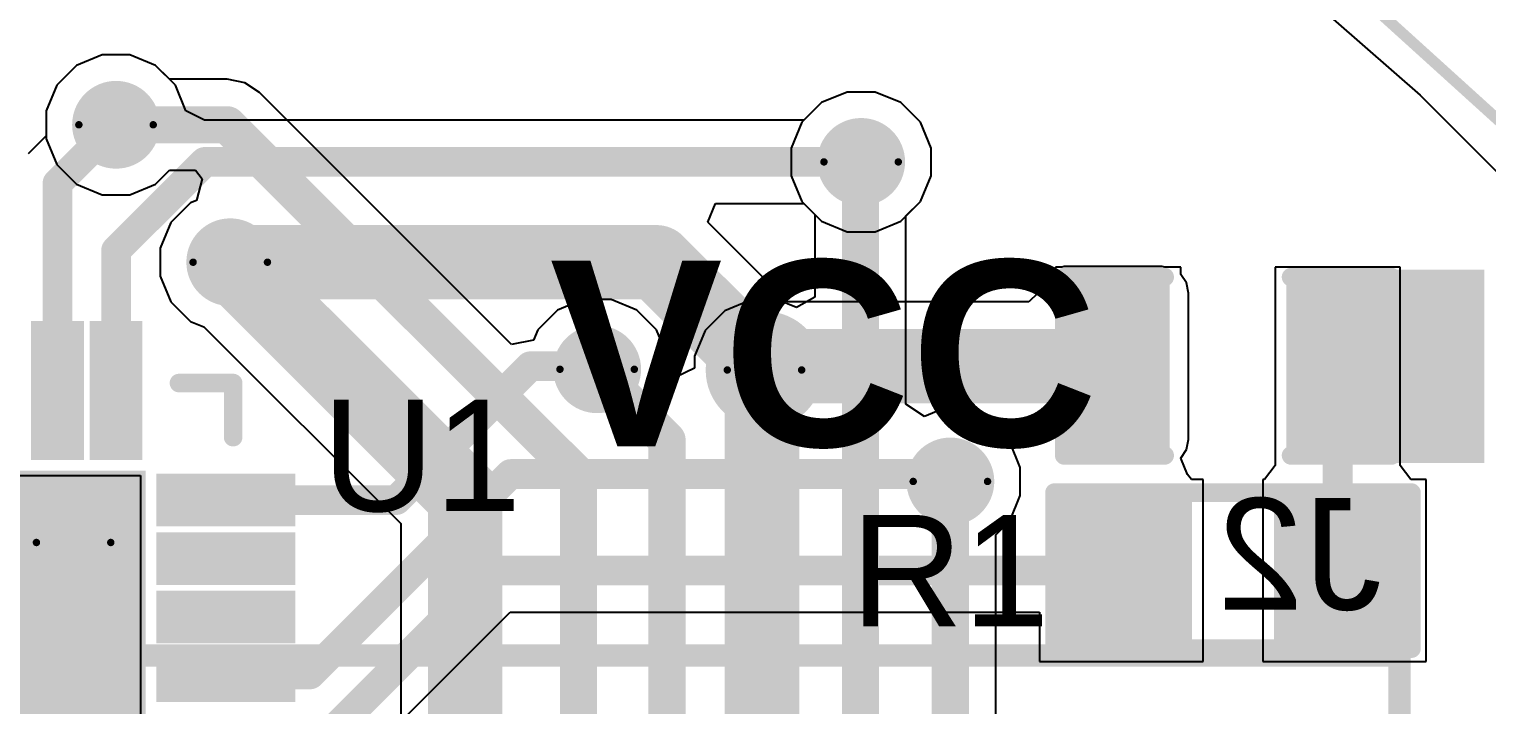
# Model space of a CAD drawing. Header units: inches. Extents: x -17 to 345, y -18 to 43.
# Drawn here: x 1.61 to 11.56, y 7.69 to 12.31 of the extents above; entities that cross this region are included whole.
import ezdxf

# ---------------------------------------------------------------- set-up
doc = ezdxf.new("R2010")
doc.units = ezdxf.units.IN
for name, color, linetype in [('Board Outline', 216, 'Continuous'), ('Bottom Layer', 5, 'Continuous'), ('Bottom Overlay', 54, 'Continuous'), ('Bottom Solder', 6, 'Continuous'), ('Drill Drawing', 1, 'Continuous'), ('Top Layer', 1, 'Continuous'), ('Top Overlay', 2, 'Continuous'), ('Top Paste', 8, 'Continuous'), ('Top Solder', 216, 'Continuous'), ('Via Holes', 16, 'Continuous')]:
    doc.layers.add(name, color=color, linetype=linetype)
doc.styles.add('Arial', font='', dxfattribs={"height": 0.2})
doc.styles.add('Arial_Bold', font='', dxfattribs={"height": 0.2})
doc.styles.get('Arial').set_extended_font_data('Arial')
doc.styles.get('Arial_Bold').set_extended_font_data('Arial', bold=True)

msp = doc.modelspace()

# ---------------------------------------------------------------- hatches: boundary and pattern name
at = {"layer": 'Bottom Layer'}
h = msp.add_hatch(color=5, dxfattribs=at)
edge = h.paths.add_edge_path()
edge.add_arc((2.2, 11.6584), 0.3, 0, 360)
h = msp.add_hatch(color=5, dxfattribs=at)
edge = h.paths.add_edge_path()
edge.add_arc((7.2898, 11.4046), 0.3, 0, 360)
h = msp.add_hatch(color=5, dxfattribs=at)
edge = h.paths.add_edge_path()
edge.add_arc((2.9803, 10.7188), 0.3, 0, 360)
h = msp.add_hatch(color=5, dxfattribs=at)
edge = h.paths.add_edge_path()
edge.add_arc((5.4864, 9.987), 0.3, 0, 360)
h = msp.add_hatch(color=5, dxfattribs=at)
edge = h.paths.add_edge_path()
edge.add_arc((6.6294, 9.9822), 0.3, 0, 360)
h = msp.add_hatch(color=5, dxfattribs=at)
edge = h.paths.add_edge_path()
edge.add_arc((7.8994, 9.2202), 0.3, 0, 360)
h = msp.add_hatch(color=5, dxfattribs=at)
edge = h.paths.add_edge_path()
edge.add_arc((1.91, 8.8029), 0.3, 0, 360)
at = {"layer": 'Bottom Solder'}
h = msp.add_hatch(color=6, dxfattribs=at)
edge = h.paths.add_edge_path()
edge.add_arc((6.6294, 9.9822), 0.4016, 0, 360)
at = {"layer": 'Top Layer'}
h = msp.add_hatch(color=1, dxfattribs=at)
edge = h.paths.add_edge_path()
edge.add_arc((2.2, 11.6584), 0.3, 0, 360)
h = msp.add_hatch(color=1, dxfattribs=at)
edge = h.paths.add_edge_path()
edge.add_arc((7.2898, 11.4046), 0.3, 0, 360)
h = msp.add_hatch(color=1, dxfattribs=at)
edge = h.paths.add_edge_path()
edge.add_arc((2.9803, 10.7188), 0.3, 0, 360)
for points in [[(8.6774, 9.5076), (9.3458, 9.5076), (9.3458, 10.5076), (8.6774, 10.5076)], [(8.795, 10.5076), (9.295, 10.5076), (9.295, 9.5076), (8.795, 9.5076)], [(10.295, 10.5076), (10.795, 10.5076), (10.795, 9.5076), (10.295, 9.5076)], [(1.69, 9.4379), (1.69, 10.2479), (1.91, 10.2479), (1.91, 9.4379)], [(2.09, 9.4379), (2.09, 10.2479), (2.31, 10.2479), (2.31, 9.4379)], [(-2.3, 4.5929), (-2.3, 9.1929), (2.3, 9.1929), (2.3, 4.5929)], [(2.545, 8.9829), (2.545, 9.2029), (3.355, 9.2029), (3.355, 8.9829)], [(9.4488, 9.0551), (9.4488, 8.1661), (8.6868, 8.1661), (8.6868, 9.0551)], [(10.9728, 9.0551), (10.9728, 8.1661), (10.2108, 8.1661), (10.2108, 9.0551)], [(2.545, 8.5829), (2.545, 8.8029), (3.355, 8.8029), (3.355, 8.5829)], [(2.545, 8.1829), (2.545, 8.4029), (3.355, 8.4029), (3.355, 8.1829)], [(2.545, 7.7829), (2.545, 8.0029), (3.355, 8.0029), (3.355, 7.7829)]]:
    msp.add_hatch(color=1, dxfattribs=at).paths.add_polyline_path(points)
h = msp.add_hatch(color=1, dxfattribs=at)
edge = h.paths.add_edge_path()
edge.add_arc((5.4864, 9.987), 0.3, 0, 360)
h = msp.add_hatch(color=1, dxfattribs=at)
edge = h.paths.add_edge_path()
edge.add_arc((6.6294, 9.9822), 0.3, 0, 360)
h = msp.add_hatch(color=1, dxfattribs=at)
edge = h.paths.add_edge_path()
edge.add_arc((7.8994, 9.2202), 0.3, 0, 360)
h = msp.add_hatch(color=1, dxfattribs=at)
edge = h.paths.add_edge_path()
edge.add_arc((1.91, 8.8029), 0.3, 0, 360)
at = {"layer": 'Top Overlay'}
msp.add_hatch(color=2, dxfattribs=at).paths.add_polyline_path([(10.9126, 9.3472), (11.5476, 9.3472), (11.5476, 10.668), (10.9126, 10.668)])
at = {"layer": 'Top Paste'}
for points in [[(8.795, 10.5076), (9.295, 10.5076), (9.295, 9.5076), (8.795, 9.5076)], [(10.295, 10.5076), (10.795, 10.5076), (10.795, 9.5076), (10.295, 9.5076)], [(1.69, 9.4379), (1.69, 10.2479), (1.91, 10.2479), (1.91, 9.4379)], [(2.09, 9.4379), (2.09, 10.2479), (2.31, 10.2479), (2.31, 9.4379)], [(2.545, 8.9829), (2.545, 9.2029), (3.355, 9.2029), (3.355, 8.9829)], [(9.4488, 9.0551), (9.4488, 8.1661), (8.6868, 8.1661), (8.6868, 9.0551)], [(10.9728, 9.0551), (10.9728, 8.1661), (10.2108, 8.1661), (10.2108, 9.0551)], [(2.545, 8.5829), (2.545, 8.8029), (3.355, 8.8029), (3.355, 8.5829)], [(2.545, 8.1829), (2.545, 8.4029), (3.355, 8.4029), (3.355, 8.1829)], [(2.545, 7.7829), (2.545, 8.0029), (3.355, 8.0029), (3.355, 7.7829)]]:
    msp.add_hatch(color=8, dxfattribs=at).paths.add_polyline_path(points)
at = {"layer": 'Top Solder'}
for points in [[(8.6934, 10.6092), (9.3966, 10.6092), (9.3966, 9.406), (8.6934, 9.406)], [(10.1934, 10.6092), (10.8966, 10.6092), (10.8966, 9.406), (10.1934, 9.406)], [(1.62, 9.3679), (1.62, 10.3179), (1.98, 10.3179), (1.98, 9.3679)], [(2.02, 9.3679), (2.02, 10.3179), (2.38, 10.3179), (2.38, 9.3679)], [(-2.4016, 4.4913), (-2.4016, 9.2945), (2.4016, 9.2945), (2.4016, 4.4913)], [(2.475, 8.9129), (2.475, 9.2729), (3.425, 9.2729), (3.425, 8.9129)], [(9.5504, 9.1567), (9.5504, 8.0645), (8.5852, 8.0645), (8.5852, 9.1567)], [(11.0744, 9.1567), (11.0744, 8.0645), (10.1092, 8.0645), (10.1092, 9.1567)], [(2.475, 8.5129), (2.475, 8.8729), (3.425, 8.8729), (3.425, 8.5129)], [(2.475, 8.1129), (2.475, 8.4729), (3.425, 8.4729), (3.425, 8.1129)], [(2.475, 7.7129), (2.475, 8.0729), (3.425, 8.0729), (3.425, 7.7129)]]:
    msp.add_hatch(color=216, dxfattribs=at).paths.add_polyline_path(points)
h = msp.add_hatch(color=216, dxfattribs=at)
edge = h.paths.add_edge_path()
edge.add_arc((6.6294, 9.9822), 0.4016, 0, 360)
at = {"layer": 'Via Holes'}
h = msp.add_hatch(color=7, dxfattribs=at)
edge = h.paths.add_edge_path()
edge.add_arc((2.2, 11.6584), 0.15, 0, 360)
h = msp.add_hatch(color=7, dxfattribs=at)
edge = h.paths.add_edge_path()
edge.add_arc((7.2898, 11.4046), 0.15, 0, 360)
h = msp.add_hatch(color=7, dxfattribs=at)
edge = h.paths.add_edge_path()
edge.add_arc((2.9803, 10.7188), 0.15, 0, 360)
h = msp.add_hatch(color=7, dxfattribs=at)
edge = h.paths.add_edge_path()
edge.add_arc((5.4864, 9.987), 0.15, 0, 360)
h = msp.add_hatch(color=7, dxfattribs=at)
edge = h.paths.add_edge_path()
edge.add_arc((6.6294, 9.9822), 0.15, 0, 360)
h = msp.add_hatch(color=7, dxfattribs=at)
edge = h.paths.add_edge_path()
edge.add_arc((7.8994, 9.2202), 0.15, 0, 360)
h = msp.add_hatch(color=7, dxfattribs=at)
edge = h.paths.add_edge_path()
edge.add_arc((1.91, 8.8029), 0.15, 0, 360)

# ---------------------------------------------------------------- linework, layer by layer
at = {"layer": 'Board Outline'}
msp.add_lwpolyline([(16.5, 0, 0.076, 0.076, 1), (-16.5, 0, 0.076, 0.076, 1)], format="xyseb", close=True, dxfattribs=at)
at = {"layer": 'Bottom Layer'}
for p, q in [((10.3087, 12.5612), (11.1082, 11.8601)), ((1.9293, 12.0634), (1.7949, 11.929)), ((2.105, 12.1362), (1.9293, 12.0634)), ((2.295, 12.1362), (2.105, 12.1362)), ((2.4706, 12.0634), (2.295, 12.1362)), ((2.5649, 11.9691), (2.4706, 12.0634)), ((2.9597, 11.9691), (2.5649, 11.9691)), ((3.0787, 11.9455), (2.9597, 11.9691)), ((1.7949, 11.929), (1.7222, 11.7534)), ((3.1795, 11.8781), (3.0787, 11.9455)), ((4.9017, 10.1559), (3.1795, 11.8781)), ((7.1948, 11.8824), (7.0191, 11.8097)), ((7.3848, 11.8824), (7.1948, 11.8824)), ((7.5605, 11.8097), (7.3848, 11.8824)), ((11.1082, 11.8601), (11.8601, 11.1082)), ((1.7222, 11.7534), (1.7222, 11.5633)), ((7.0191, 11.8097), (6.8847, 11.6753)), ((7.6949, 11.6753), (7.5605, 11.8097)), ((6.8847, 11.6753), (6.812, 11.4996)), ((7.7676, 11.4996), (7.6949, 11.6753)), ((1.7222, 11.5633), (1.7949, 11.3877)), ((6.812, 11.4996), (6.812, 11.3096)), ((7.7676, 11.3096), (7.7676, 11.4996)), ((1.7949, 11.3877), (1.9293, 11.2533)), ((1.9293, 11.2533), (2.105, 11.1806)), ((2.295, 11.1806), (2.4706, 11.2533)), ((2.4706, 11.2533), (2.5649, 11.3476)), ((2.5649, 11.3476), (2.7426, 11.3476)), ((2.7426, 11.3476), (2.7888, 11.2897)), ((2.7888, 11.2897), (2.7501, 11.1406)), ((6.812, 11.3096), (6.8847, 11.1339)), ((7.6949, 11.1339), (7.7676, 11.3096)), ((2.105, 11.1806), (2.295, 11.1806)), ((2.7097, 11.1239), (2.5753, 10.9895)), ((2.7501, 11.1406), (2.7097, 11.1239)), ((6.8847, 11.1339), (6.9742, 11.0445)), ((7.5958, 11.0349), (7.6949, 11.1339)), ((2.5753, 10.9895), (2.5025, 10.8138)), ((6.9742, 11.0445), (6.9742, 10.479)), ((7.5958, 9.7491), (7.5958, 11.0349)), ((2.5025, 10.8138), (2.5025, 10.6238)), ((2.5025, 10.6238), (2.5753, 10.4481)), ((5.3914, 10.4648), (5.2157, 10.3921)), ((5.5814, 10.4648), (5.3914, 10.4648)), ((5.7571, 10.3921), (5.5814, 10.4648)), ((6.5344, 10.46), (6.3587, 10.3873)), ((6.7244, 10.46), (6.5344, 10.46)), ((6.8472, 10.4091), (6.7244, 10.46)), ((6.9742, 10.479), (6.8472, 10.4091)), ((2.5753, 10.4481), (2.7097, 10.3137)), ((5.2157, 10.3921), (5.0813, 10.2577)), ((5.8915, 10.2577), (5.7571, 10.3921)), ((6.3587, 10.3873), (6.2243, 10.2529)), ((2.7097, 10.3137), (2.8003, 10.2762)), ((2.8003, 10.2762), (4.1446, 8.9319)), ((5.0813, 10.2577), (5.0515, 10.1857)), ((5.9642, 10.082), (5.8915, 10.2577)), ((5.0515, 10.1857), (4.9017, 10.1559)), ((6.2243, 10.2529), (6.1516, 10.0772)), ((5.9642, 9.9792), (5.9642, 10.082)), ((6.1516, 10.0772), (6.1516, 9.9944)), ((6.0247, 9.9332), (5.9642, 9.9792)), ((6.1516, 9.9944), (6.0247, 9.9332)), ((7.7228, 9.6642), (7.5958, 9.7491)), ((7.8044, 9.698), (7.7228, 9.6642)), ((7.9944, 9.698), (7.8044, 9.698)), ((8.1701, 9.6253), (7.9944, 9.698)), ((8.3045, 9.4909), (8.1701, 9.6253)), ((8.3772, 9.3152), (8.3045, 9.4909)), ((8.3772, 9.1252), (8.3772, 9.3152)), ((8.3045, 8.9495), (8.3772, 9.1252)), ((4.1446, 8.9319), (4.1446, 7.2522)), ((8.2102, 8.8553), (8.3045, 8.9495)), ((8.2102, -9.0839), (8.2102, 8.8553))]:
    msp.add_line(p, q, dxfattribs=at)
for points in [[(2.2, 11.6584, 0.254, 0.254, 0), (2.9597, 11.6584, 0.254, 0.254, 0)], [(2.9597, 11.6584, 0.254, 0.254, 0), (5.3594, 9.2587, 0.254, 0.254, 0)], [(7.285, 11.3998, 0.254, 0.254, 0), (7.2898, 11.4046, 0.254, 0.254, 0)], [(7.285, -8.7932, 0.254, 0.254, 0), (7.285, 11.3998, 0.254, 0.254, 0)], [(2.9803, 10.7188, 0.508, 0.508, 0), (4.5849, 9.1143, 0.508, 0.508, 0)], [(6.6126, -0.3263, 0.508, 0.508, 0), (6.6126, 9.9654, 0.508, 0.508, 0)], [(5.4864, 9.9795, 0.254, 0.254, 0), (5.4864, 9.987, 0.254, 0.254, 0)], [(5.4864, 9.9795, 0.254, 0.254, 0), (5.9642, 9.5017, 0.254, 0.254, 0)], [(5.9642, -12.0094, 0.254, 0.254, 0), (5.9642, 9.5017, 0.254, 0.254, 0)], [(4.5849, 6.1089, 0.508, 0.508, 0), (4.5849, 9.1143, 0.508, 0.508, 0)], [(5.3594, 1.5277, 0.254, 0.254, 0), (5.3594, 9.2587, 0.254, 0.254, 0)], [(7.8994, -9.4488, 0.254, 0.254, 0), (7.8994, 9.2202, 0.254, 0.254, 0)]]:
    msp.add_lwpolyline(points, format="xyseb", dxfattribs=at)
for points in [[(2.1365, 11.6584, 0.127, 0.127, 1), (2.2635, 11.6584, 0.127, 0.127, 1)], [(2.8962, 11.6584, 0.127, 0.127, 1), (3.0232, 11.6584, 0.127, 0.127, 1)], [(2.8962, 11.6584, 0.127, 0.127, 1), (3.0232, 11.6584, 0.127, 0.127, 1)], [(7.2215, 11.3998, 0.127, 0.127, 1), (7.3485, 11.3998, 0.127, 0.127, 1)], [(7.2215, 11.3998, 0.127, 0.127, 1), (7.3485, 11.3998, 0.127, 0.127, 1)], [(7.2263, 11.4046, 0.127, 0.127, 1), (7.3533, 11.4046, 0.127, 0.127, 1)], [(2.8533, 10.7188, 0.254, 0.254, 1), (3.1073, 10.7188, 0.254, 0.254, 1)], [(6.4856, 9.9654, 0.254, 0.254, 1), (6.7396, 9.9654, 0.254, 0.254, 1)], [(5.4229, 9.987, 0.127, 0.127, 1), (5.5499, 9.987, 0.127, 0.127, 1)], [(5.4229, 9.9795, 0.127, 0.127, 1), (5.5499, 9.9795, 0.127, 0.127, 1)], [(5.4229, 9.9795, 0.127, 0.127, 1), (5.5499, 9.9795, 0.127, 0.127, 1)], [(5.9007, 9.5017, 0.127, 0.127, 1), (6.0277, 9.5017, 0.127, 0.127, 1)], [(5.9007, 9.5017, 0.127, 0.127, 1), (6.0277, 9.5017, 0.127, 0.127, 1)], [(4.4579, 9.1143, 0.254, 0.254, 1), (4.7119, 9.1143, 0.254, 0.254, 1)], [(4.4579, 9.1143, 0.254, 0.254, 1), (4.7119, 9.1143, 0.254, 0.254, 1)], [(5.2959, 9.2587, 0.127, 0.127, 1), (5.4229, 9.2587, 0.127, 0.127, 1)], [(5.2959, 9.2587, 0.127, 0.127, 1), (5.4229, 9.2587, 0.127, 0.127, 1)], [(7.8359, 9.2202, 0.127, 0.127, 1), (7.9629, 9.2202, 0.127, 0.127, 1)]]:
    msp.add_lwpolyline(points, format="xyseb", close=True, dxfattribs=at)
at = {"layer": 'Bottom Overlay'}
for points in [[(-11.2855, 8.0299, 0.1524, 0.1524, 0), (10.9668, 8.0299, 0.1524, 0.1524, 0)], [(10.9668, 1.9369, 0.1524, 0.1524, 0), (10.9668, 8.0299, 0.1524, 0.1524, 0)]]:
    msp.add_lwpolyline(points, format="xyseb", dxfattribs=at)
msp.add_lwpolyline([(10.9287, 8.0299, 0.0762, 0.0762, 1), (11.0049, 8.0299, 0.0762, 0.0762, 1)], format="xyseb", close=True, dxfattribs=at)
msp.add_lwpolyline([(10.9287, 8.0299, 0.0762, 0.0762, 1), (11.0049, 8.0299, 0.0762, 0.0762, 1)], format="xyseb", close=True, dxfattribs=at)
at = {"layer": 'Drill Drawing'}
for points in [[(2.454, 11.6584, 0.0508, 0.0508, 1), (1.946, 11.6584, 0.0508, 0.0508, 1)], [(1.9333, 11.6584, 0.0254, 0.0254, 1), (1.9587, 11.6584, 0.0254, 0.0254, 1)], [(2.4413, 11.6584, 0.0254, 0.0254, 1), (2.4667, 11.6584, 0.0254, 0.0254, 1)], [(7.5438, 11.4046, 0.0508, 0.0508, 1), (7.0358, 11.4046, 0.0508, 0.0508, 1)], [(7.0231, 11.4046, 0.0254, 0.0254, 1), (7.0485, 11.4046, 0.0254, 0.0254, 1)], [(7.5311, 11.4046, 0.0254, 0.0254, 1), (7.5565, 11.4046, 0.0254, 0.0254, 1)], [(3.2343, 10.7188, 0.0508, 0.0508, 1), (2.7263, 10.7188, 0.0508, 0.0508, 1)], [(2.7136, 10.7188, 0.0254, 0.0254, 1), (2.739, 10.7188, 0.0254, 0.0254, 1)], [(3.2216, 10.7188, 0.0254, 0.0254, 1), (3.247, 10.7188, 0.0254, 0.0254, 1)], [(5.7404, 9.987, 0.0508, 0.0508, 1), (5.2324, 9.987, 0.0508, 0.0508, 1)], [(6.8834, 9.9822, 0.0508, 0.0508, 1), (6.3754, 9.9822, 0.0508, 0.0508, 1)], [(5.2197, 9.987, 0.0254, 0.0254, 1), (5.2451, 9.987, 0.0254, 0.0254, 1)], [(5.7277, 9.987, 0.0254, 0.0254, 1), (5.7531, 9.987, 0.0254, 0.0254, 1)], [(6.3627, 9.9822, 0.0254, 0.0254, 1), (6.3881, 9.9822, 0.0254, 0.0254, 1)], [(6.8707, 9.9822, 0.0254, 0.0254, 1), (6.8961, 9.9822, 0.0254, 0.0254, 1)], [(8.1534, 9.2202, 0.0508, 0.0508, 1), (7.6454, 9.2202, 0.0508, 0.0508, 1)], [(7.6327, 9.2202, 0.0254, 0.0254, 1), (7.6581, 9.2202, 0.0254, 0.0254, 1)], [(8.1407, 9.2202, 0.0254, 0.0254, 1), (8.1661, 9.2202, 0.0254, 0.0254, 1)], [(2.164, 8.8029, 0.0508, 0.0508, 1), (1.656, 8.8029, 0.0508, 0.0508, 1)], [(1.6433, 8.8029, 0.0254, 0.0254, 1), (1.6687, 8.8029, 0.0254, 0.0254, 1)], [(2.1513, 8.8029, 0.0254, 0.0254, 1), (2.1767, 8.8029, 0.0254, 0.0254, 1)]]:
    msp.add_lwpolyline(points, format="xyseb", close=True, dxfattribs=at)
at = {"layer": 'Top Layer'}
for p, q in [((10.3087, 12.5612), (11.1082, 11.8601)), ((1.9293, 12.0634), (1.7949, 11.929)), ((2.105, 12.1362), (1.9293, 12.0634)), ((2.295, 12.1362), (2.105, 12.1362)), ((2.4706, 12.0634), (2.295, 12.1362)), ((2.6051, 11.929), (2.4706, 12.0634)), ((1.7949, 11.929), (1.7222, 11.7534)), ((2.6778, 11.7534), (2.6051, 11.929)), ((7.1948, 11.8824), (7.0191, 11.8097)), ((7.3848, 11.8824), (7.1948, 11.8824)), ((7.5605, 11.8097), (7.3848, 11.8824)), ((11.1082, 11.8601), (11.8601, 11.1082)), ((1.7222, 11.7534), (1.7222, 11.5834)), ((2.8048, 11.6892), (2.6778, 11.7534)), ((7.0191, 11.8097), (6.899, 11.6895)), ((7.6949, 11.6753), (7.5605, 11.8097)), ((2.8061, 11.6895), (2.8048, 11.6892)), ((6.899, 11.6895), (2.8061, 11.6895)), ((7.7676, 11.4996), (7.6949, 11.6753)), ((1.7222, 11.5834), (1.5986, 11.4598)), ((7.7676, 11.3096), (7.7676, 11.4996)), ((7.6949, 11.1339), (7.7676, 11.3096)), ((6.2415, 10.9927), (6.2941, 11.1197)), ((6.2941, 11.1197), (6.899, 11.1197)), ((6.899, 11.1197), (7.0191, 10.9995)), ((7.5605, 10.9995), (7.6949, 11.1339)), ((6.7863, 10.4479), (6.2415, 10.9927)), ((7.0191, 10.9995), (7.1948, 10.9268)), ((7.3848, 10.9268), (7.5605, 10.9995)), ((7.1948, 10.9268), (7.3848, 10.9268)), ((8.608, 10.6751), (8.5492, 10.6358)), ((8.6172, 10.6769), (8.608, 10.6751)), ((8.6599, 10.6854), (8.6172, 10.6854)), ((8.6172, 10.6854), (8.6172, 10.6769)), ((8.6774, 10.6889), (8.6599, 10.6854)), ((9.3458, 10.6889), (8.6774, 10.6889)), ((9.3633, 10.6854), (9.3458, 10.6889)), ((9.4728, 10.6854), (9.3633, 10.6854)), ((9.4728, 10.6366), (9.4728, 10.6854)), ((10.9728, 10.6854), (10.1172, 10.6854)), ((10.1172, 10.6854), (10.1172, 9.3298)), ((10.9728, 9.3298), (10.9728, 10.6854)), ((8.5099, 10.577), (8.4961, 10.5076)), ((8.5492, 10.6358), (8.5099, 10.577)), ((9.474, 10.6358), (9.4728, 10.6366)), ((9.5133, 10.577), (9.474, 10.6358)), ((9.5271, 10.5076), (9.5133, 10.577)), ((8.4961, 10.5076), (8.4364, 10.4479)), ((9.5271, 9.5076), (9.5271, 10.5076)), ((8.4364, 10.4479), (6.7863, 10.4479)), ((9.5133, 9.4382), (9.5271, 9.5076)), ((9.474, 9.3794), (9.5133, 9.4382)), ((9.519, 9.2682), (9.474, 9.3794)), ((9.5455, 9.2329), (9.519, 9.2682)), ((10.1172, 9.3298), (10.0445, 9.2329)), ((11.0455, 9.2329), (10.9728, 9.3298)), ((-0.0878, 9.2601), (2.3672, 9.2601)), ((2.3672, 9.2601), (2.3672, 8.0051)), ((9.6266, 9.2329), (9.5455, 9.2329)), ((9.6266, 7.9883), (9.6266, 9.2329)), ((10.0445, 9.2329), (10.033, 9.2329)), ((10.033, 9.2329), (10.033, 7.9883)), ((11.1506, 9.2329), (11.0455, 9.2329)), ((11.1506, 7.9883), (11.1506, 9.2329)), ((4.6954, 8.1295), (4.8917, 8.3257)), ((4.8917, 8.3257), (8.509, 8.3257)), ((8.509, 8.3257), (8.509, 7.9883)), ((3.9971, 7.4312), (4.6954, 8.1295)), ((4.6954, 8.1295), (4.6954, 8.1295)), ((2.3672, 8.0051), (2.3672, 6.8051)), ((8.509, 7.9883), (9.6266, 7.9883)), ((10.033, 7.9883), (11.1506, 7.9883))]:
    msp.add_line(p, q, dxfattribs=at)
for points in [[(1.8, 11.2584, 0.2032, 0.2032, 0), (2.2, 11.6584, 0.2032, 0.2032, 0)], [(2.2, 10.7985, 0.2032, 0.2032, 0), (2.8061, 11.4046, 0.2032, 0.2032, 0)], [(2.8061, 11.4046, 0.2032, 0.2032, 0), (7.2898, 11.4046, 0.2032, 0.2032, 0)], [(1.8, 9.8429, 0.2032, 0.2032, 0), (1.8, 11.2584, 0.2032, 0.2032, 0)], [(2.9803, 10.7188, 0.508, 0.508, 0), (5.8928, 10.7188, 0.508, 0.508, 0)], [(5.8928, 10.7188, 0.508, 0.508, 0), (6.604, 10.0076, 0.508, 0.508, 0)], [(2.2, 9.8429, 0.2032, 0.2032, 0), (2.2, 10.7985, 0.2032, 0.2032, 0)], [(6.604, 10.0076, 0.508, 0.508, 0), (6.6294, 10.0076, 0.508, 0.508, 0)], [(6.6294, 10.0076, 0.508, 0.508, 0), (9.045, 10.0076, 0.508, 0.508, 0)], [(4.1148, 9.0929, 0.2032, 0.2032, 0), (5.0295, 10.0076, 0.2032, 0.2032, 0)], [(5.0295, 10.0076, 0.2032, 0.2032, 0), (5.4658, 10.0076, 0.2032, 0.2032, 0)], [(5.4658, 10.0076, 0.2032, 0.2032, 0), (5.4864, 9.987, 0.2032, 0.2032, 0)], [(10.545, 8.6574, 0.2032, 0.2032, 0), (10.545, 10.0076, 0.2032, 0.2032, 0)], [(3.5256, 7.9013, 0.2032, 0.2032, 0), (4.8953, 9.271, 0.2032, 0.2032, 0)], [(4.8953, 9.271, 0.2032, 0.2032, 0), (7.6454, 9.271, 0.2032, 0.2032, 0)], [(7.6454, 9.271, 0.2032, 0.2032, 0), (7.6962, 9.2202, 0.2032, 0.2032, 0)], [(2.95, 9.0929, 0.2032, 0.2032, 0), (4.1148, 9.0929, 0.2032, 0.2032, 0)], [(10.545, 8.6574, 0.254, 0.254, 0), (10.5918, 8.6106, 0.254, 0.254, 0)], [(4.494, 8.3309, 0.2032, 0.2032, 0), (4.7737, 8.6106, 0.2032, 0.2032, 0)], [(4.7737, 8.6106, 0.2032, 0.2032, 0), (9.0678, 8.6106, 0.2032, 0.2032, 0)], [(3.6834, 7.5203, 0.2032, 0.2032, 0), (4.494, 8.3309, 0.2032, 0.2032, 0)], [(2.95, 7.8929, 0.2032, 0.2032, 0), (2.9584, 7.9013, 0.2032, 0.2032, 0)], [(2.9584, 7.9013, 0.2032, 0.2032, 0), (3.5256, 7.9013, 0.2032, 0.2032, 0)]]:
    msp.add_lwpolyline(points, format="xyseb", dxfattribs=at)
for points in [[(2.1492, 11.6584, 0.1016, 0.1016, 1), (2.2508, 11.6584, 0.1016, 0.1016, 1)], [(2.7553, 11.4046, 0.1016, 0.1016, 1), (2.8569, 11.4046, 0.1016, 0.1016, 1)], [(2.7553, 11.4046, 0.1016, 0.1016, 1), (2.8569, 11.4046, 0.1016, 0.1016, 1)], [(7.239, 11.4046, 0.1016, 0.1016, 1), (7.3406, 11.4046, 0.1016, 0.1016, 1)], [(1.7492, 11.2584, 0.1016, 0.1016, 1), (1.8508, 11.2584, 0.1016, 0.1016, 1)], [(1.7492, 11.2584, 0.1016, 0.1016, 1), (1.8508, 11.2584, 0.1016, 0.1016, 1)], [(2.8533, 10.7188, 0.254, 0.254, 1), (3.1073, 10.7188, 0.254, 0.254, 1)], [(5.7658, 10.7188, 0.254, 0.254, 1), (6.0198, 10.7188, 0.254, 0.254, 1)], [(5.7658, 10.7188, 0.254, 0.254, 1), (6.0198, 10.7188, 0.254, 0.254, 1)], [(2.1492, 10.7985, 0.1016, 0.1016, 1), (2.2508, 10.7985, 0.1016, 0.1016, 1)], [(2.1492, 10.7985, 0.1016, 0.1016, 1), (2.2508, 10.7985, 0.1016, 0.1016, 1)], [(6.477, 10.0076, 0.254, 0.254, 1), (6.731, 10.0076, 0.254, 0.254, 1)], [(6.477, 10.0076, 0.254, 0.254, 1), (6.731, 10.0076, 0.254, 0.254, 1)], [(6.5024, 10.0076, 0.254, 0.254, 1), (6.7564, 10.0076, 0.254, 0.254, 1)], [(6.5024, 10.0076, 0.254, 0.254, 1), (6.7564, 10.0076, 0.254, 0.254, 1)], [(8.918, 10.0076, 0.254, 0.254, 1), (9.172, 10.0076, 0.254, 0.254, 1)], [(4.9787, 10.0076, 0.1016, 0.1016, 1), (5.0803, 10.0076, 0.1016, 0.1016, 1)], [(4.9787, 10.0076, 0.1016, 0.1016, 1), (5.0803, 10.0076, 0.1016, 0.1016, 1)], [(5.415, 10.0076, 0.1016, 0.1016, 1), (5.5166, 10.0076, 0.1016, 0.1016, 1)], [(5.415, 10.0076, 0.1016, 0.1016, 1), (5.5166, 10.0076, 0.1016, 0.1016, 1)], [(5.4356, 9.987, 0.1016, 0.1016, 1), (5.5372, 9.987, 0.1016, 0.1016, 1)], [(10.4942, 10.0076, 0.1016, 0.1016, 1), (10.5958, 10.0076, 0.1016, 0.1016, 1)], [(1.7492, 9.8429, 0.1016, 0.1016, 1), (1.8508, 9.8429, 0.1016, 0.1016, 1)], [(2.1492, 9.8429, 0.1016, 0.1016, 1), (2.2508, 9.8429, 0.1016, 0.1016, 1)], [(4.8445, 9.271, 0.1016, 0.1016, 1), (4.9461, 9.271, 0.1016, 0.1016, 1)], [(4.8445, 9.271, 0.1016, 0.1016, 1), (4.9461, 9.271, 0.1016, 0.1016, 1)], [(7.5946, 9.271, 0.1016, 0.1016, 1), (7.6962, 9.271, 0.1016, 0.1016, 1)], [(7.5946, 9.271, 0.1016, 0.1016, 1), (7.6962, 9.271, 0.1016, 0.1016, 1)], [(7.6454, 9.2202, 0.1016, 0.1016, 1), (7.747, 9.2202, 0.1016, 0.1016, 1)], [(2.8992, 9.0929, 0.1016, 0.1016, 1), (3.0008, 9.0929, 0.1016, 0.1016, 1)], [(4.064, 9.0929, 0.1016, 0.1016, 1), (4.1656, 9.0929, 0.1016, 0.1016, 1)], [(4.064, 9.0929, 0.1016, 0.1016, 1), (4.1656, 9.0929, 0.1016, 0.1016, 1)], [(10.4815, 8.6574, 0.127, 0.127, 1), (10.6085, 8.6574, 0.127, 0.127, 1)], [(4.7229, 8.6106, 0.1016, 0.1016, 1), (4.8245, 8.6106, 0.1016, 0.1016, 1)], [(4.7229, 8.6106, 0.1016, 0.1016, 1), (4.8245, 8.6106, 0.1016, 0.1016, 1)], [(9.017, 8.6106, 0.1016, 0.1016, 1), (9.1186, 8.6106, 0.1016, 0.1016, 1)], [(10.4942, 8.6574, 0.1016, 0.1016, 1), (10.5958, 8.6574, 0.1016, 0.1016, 1)], [(10.5283, 8.6106, 0.127, 0.127, 1), (10.6553, 8.6106, 0.127, 0.127, 1)], [(4.4432, 8.3309, 0.1016, 0.1016, 1), (4.5448, 8.3309, 0.1016, 0.1016, 1)], [(4.4432, 8.3309, 0.1016, 0.1016, 1), (4.5448, 8.3309, 0.1016, 0.1016, 1)], [(2.8992, 7.8929, 0.1016, 0.1016, 1), (3.0008, 7.8929, 0.1016, 0.1016, 1)], [(2.9076, 7.9013, 0.1016, 0.1016, 1), (3.0092, 7.9013, 0.1016, 0.1016, 1)], [(2.9076, 7.9013, 0.1016, 0.1016, 1), (3.0092, 7.9013, 0.1016, 0.1016, 1)], [(3.4748, 7.9013, 0.1016, 0.1016, 1), (3.5764, 7.9013, 0.1016, 0.1016, 1)], [(3.4748, 7.9013, 0.1016, 0.1016, 1), (3.5764, 7.9013, 0.1016, 0.1016, 1)]]:
    msp.add_lwpolyline(points, format="xyseb", close=True, dxfattribs=at)
at = {"layer": 'Top Overlay'}
for points in [[(8.6774, 9.398, 0.127, 0.127, 0), (8.6774, 10.6172, 0.127, 0.127, 0)], [(8.6774, 10.6172, 0.127, 0.127, 0), (9.3632, 10.6172, 0.127, 0.127, 0)], [(10.2268, 10.6172, 0.127, 0.127, 0), (10.9126, 10.6172, 0.127, 0.127, 0)], [(10.9126, 9.398, 0.127, 0.127, 0), (10.9126, 10.6172, 0.127, 0.127, 0)], [(2.63, 9.8929, 0.127, 0.127, 0), (3, 9.8929, 0.127, 0.127, 0)], [(3, 9.5229, 0.127, 0.127, 0), (3, 9.8929, 0.127, 0.127, 0)], [(8.6774, 9.398, 0.127, 0.127, 0), (9.3632, 9.398, 0.127, 0.127, 0)], [(10.2268, 9.398, 0.127, 0.127, 0), (10.9126, 9.398, 0.127, 0.127, 0)], [(8.6106, 9.144, 0.127, 0.127, 0), (11.049, 9.144, 0.127, 0.127, 0)], [(8.6106, 8.0772, 0.127, 0.127, 0), (8.6106, 9.144, 0.127, 0.127, 0)], [(11.049, 8.0772, 0.127, 0.127, 0), (11.049, 9.144, 0.127, 0.127, 0)], [(8.6106, 8.0772, 0.127, 0.127, 0), (11.049, 8.0772, 0.127, 0.127, 0)]]:
    msp.add_lwpolyline(points, format="xyseb", dxfattribs=at)
for points in [[(8.6456, 10.6172, 0.0635, 0.0635, 1), (8.7091, 10.6172, 0.0635, 0.0635, 1)], [(8.6456, 10.6172, 0.0635, 0.0635, 1), (8.7091, 10.6172, 0.0635, 0.0635, 1)], [(9.3314, 10.6172, 0.0635, 0.0635, 1), (9.3949, 10.6172, 0.0635, 0.0635, 1)], [(10.195, 10.6172, 0.0635, 0.0635, 1), (10.2585, 10.6172, 0.0635, 0.0635, 1)], [(10.8809, 10.6172, 0.0635, 0.0635, 1), (10.9444, 10.6172, 0.0635, 0.0635, 1)], [(10.8809, 10.6172, 0.0635, 0.0635, 1), (10.9444, 10.6172, 0.0635, 0.0635, 1)], [(2.5982, 9.8929, 0.0635, 0.0635, 1), (2.6617, 9.8929, 0.0635, 0.0635, 1)], [(2.9682, 9.8929, 0.0635, 0.0635, 1), (3.0317, 9.8929, 0.0635, 0.0635, 1)], [(2.9682, 9.8929, 0.0635, 0.0635, 1), (3.0317, 9.8929, 0.0635, 0.0635, 1)], [(2.9682, 9.5229, 0.0635, 0.0635, 1), (3.0317, 9.5229, 0.0635, 0.0635, 1)], [(8.6456, 9.398, 0.0635, 0.0635, 1), (8.7091, 9.398, 0.0635, 0.0635, 1)], [(8.6456, 9.398, 0.0635, 0.0635, 1), (8.7091, 9.398, 0.0635, 0.0635, 1)], [(9.3314, 9.398, 0.0635, 0.0635, 1), (9.3949, 9.398, 0.0635, 0.0635, 1)], [(10.195, 9.398, 0.0635, 0.0635, 1), (10.2585, 9.398, 0.0635, 0.0635, 1)], [(10.8809, 9.398, 0.0635, 0.0635, 1), (10.9444, 9.398, 0.0635, 0.0635, 1)], [(10.8809, 9.398, 0.0635, 0.0635, 1), (10.9444, 9.398, 0.0635, 0.0635, 1)], [(8.5788, 9.144, 0.0635, 0.0635, 1), (8.6423, 9.144, 0.0635, 0.0635, 1)], [(8.5788, 9.144, 0.0635, 0.0635, 1), (8.6423, 9.144, 0.0635, 0.0635, 1)], [(11.0173, 9.144, 0.0635, 0.0635, 1), (11.0808, 9.144, 0.0635, 0.0635, 1)], [(11.0173, 9.144, 0.0635, 0.0635, 1), (11.0808, 9.144, 0.0635, 0.0635, 1)], [(8.5788, 8.0772, 0.0635, 0.0635, 1), (8.6423, 8.0772, 0.0635, 0.0635, 1)], [(8.5788, 8.0772, 0.0635, 0.0635, 1), (8.6423, 8.0772, 0.0635, 0.0635, 1)], [(11.0173, 8.0772, 0.0635, 0.0635, 1), (11.0808, 8.0772, 0.0635, 0.0635, 1)], [(11.0173, 8.0772, 0.0635, 0.0635, 1), (11.0808, 8.0772, 0.0635, 0.0635, 1)]]:
    msp.add_lwpolyline(points, format="xyseb", close=True, dxfattribs=at)

# ---------------------------------------------------------------- texts
at = {"layer": 'Bottom Overlay', "style": 'Arial', "text_generation_flag": 2}
msp.add_text('J2', height=0.762, dxfattribs=at).set_placement((10.8456, 8.344))
at = {"layer": 'Top Overlay', "style": 'Arial_Bold'}
msp.add_text('VCC', height=1.27, rotation=360, dxfattribs=at).set_placement((5.1612, 9.4606))
at = {"layer": 'Top Overlay', "style": 'Arial'}
for s, p in [('U1', (3.607, 9.0171)), ('R1', (7.2174, 8.2296))]:
    msp.add_text(s, height=0.762, dxfattribs=at).set_placement(p)

doc.saveas('drawing.dxf')
